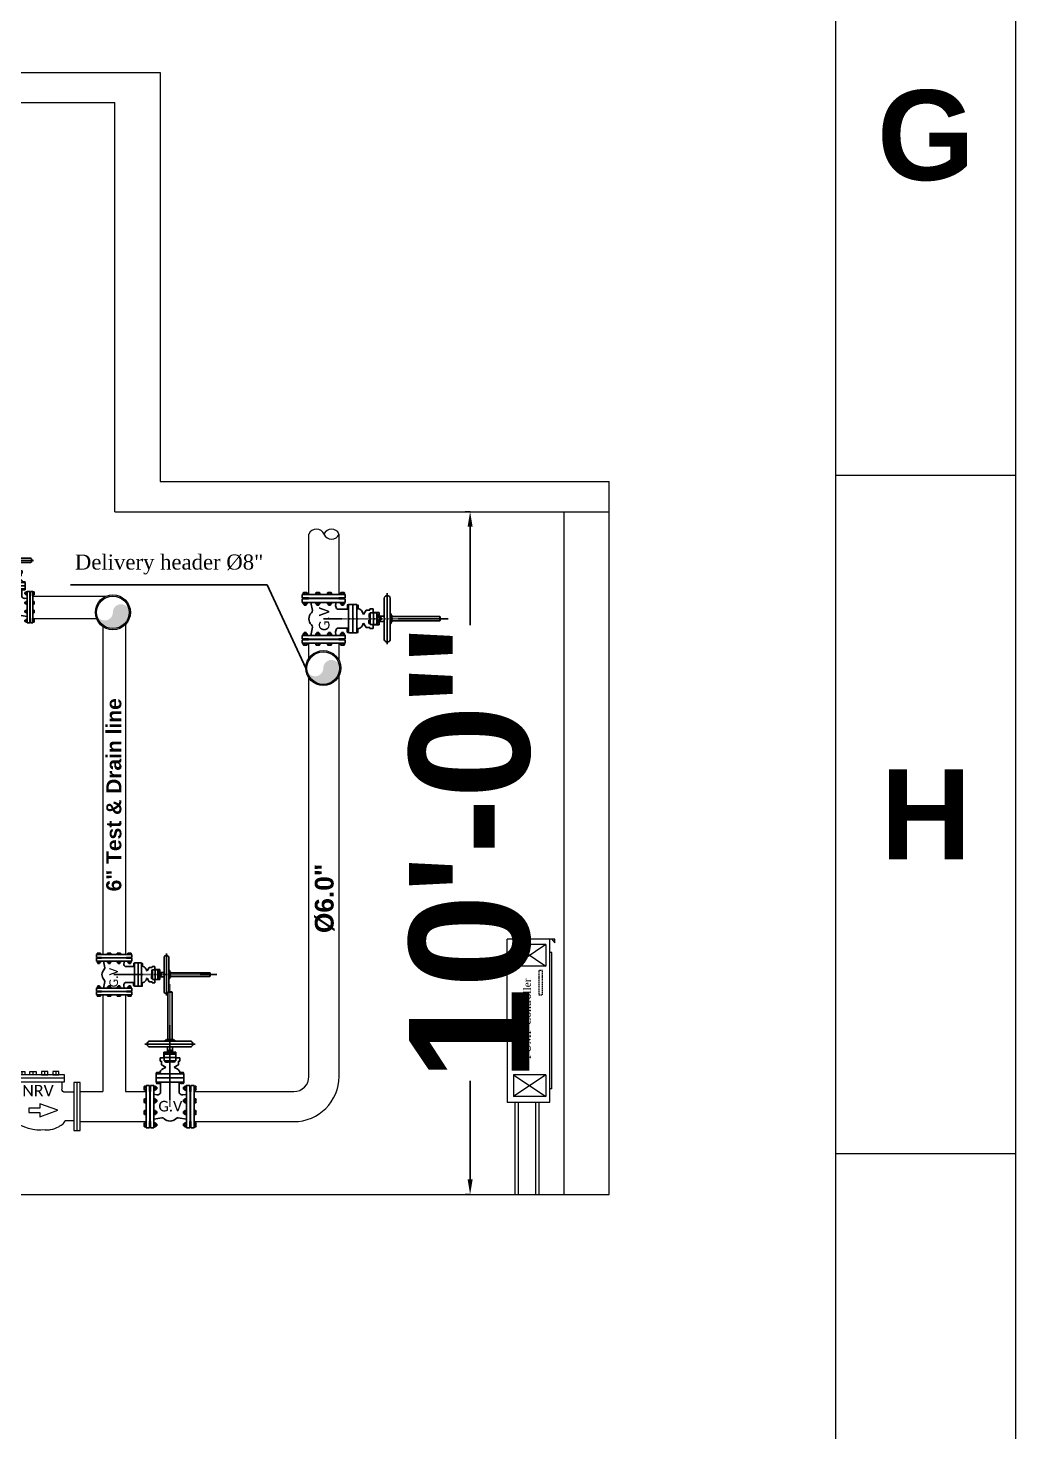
# Model space of a CAD drawing. Header units: inches. Extents: x -98933 to 1585249, y -3352739 to 192771.
# Drawn here: x 58966.7 to 59163.7, y 49777.8 to 50058 of the extents above; entities that cross this region are included whole.
import ezdxf

# ---------------------------------------------------------------- set-up
doc = ezdxf.new("R2010")
doc.units = ezdxf.units.IN
doc.header["$MEASUREMENT"] = 0
doc.header["$PDMODE"] = 35
for name, pattern in [('CENTER2', [1.125, 0.75, -0.125, 0.125, -0.125]), ('CENTERX2', [4, 2.5, -0.5, 0.5, -0.5]), ('DASHED', [0.75, 0.5, -0.25]), ('HIDDEN', [0.375, 0.25, -0.125])]:
    doc.linetypes.add(name, pattern=pattern)
doc.layers.get('0').update_dxf_attribs({"lineweight": 0})
doc.layers.get('Defpoints').update_dxf_attribs({"lineweight": 0})
for name, color, linetype, lineweight in [('.1', 255, 'Continuous', 18), ('03 cable', 242, 'Continuous', 25), ('Building', 193, 'Continuous', 0), ('Diamention', 30, 'Continuous', 0), ('DIMINSON', 30, 'Continuous', 5), ('DOOR', 222, 'Continuous', 0), ('HATCH', 252, 'Continuous', 0), ('Inline', 7, 'Continuous', 0), ('Outline', 7, 'Continuous', 0), ('Scale', 7, 'Continuous', 0), ('Scale_Text', 7, 'Continuous', 0), ('stair 2', 210, 'Continuous', 9), ('Text', 7, 'Continuous', 0), ('Titelblk', 7, 'Continuous', 25), ('TITLE', 7, 'Continuous', 20), ('wall', 7, 'Continuous', 0)]:
    doc.layers.add(name, color=color, linetype=linetype, lineweight=lineweight)
for name, color, linetype in [('DIESEL_PUMP', 7, 'Continuous'), ('FIRE', 7, 'Continuous'), ('FIREFIGHTING', 241, 'Continuous'), ('flange', 33, 'Continuous'), ('OBJECT', 7, 'Continuous'), ('PUMP CETRE', 1, 'CENTERX2'), ('pump pipe', 241, 'Continuous'), ('TEST HEADER', 7, 'Continuous')]:
    doc.layers.add(name, color=color, linetype=linetype)
doc.styles.add('ARIAL', font='times.ttf')
doc.styles.add('small', font='calibri.ttf', dxfattribs={"height": 4})
doc.styles.get("Standard").update_dxf_attribs({"font": 'arialbd.ttf', "height": 24})
doc.dimstyles.new('1-100', dxfattribs={"dimtxt": 6, "dimasz": 3, "dimexe": 4, "dimexo": 0.0625, "dimgap": 2, "dimtad": 1, "dimdec": 4, "dimzin": 0, "dimdsep": 46, "dimlunit": 4, "dimtxsty": 'Standard', "dimblk": 'ARCHTICK', "dimcen": 0.09, "dimclrt": 7, "dimadec": 0, "dimazin": 0, "dimtfac": 0.75, "dimtdec": 4, "dimtix": 1, "dimtofl": 0, "dimtmove": 0, "dimatfit": 3, "dimfxl": 4, "dimfxlon": 1, "dimtolj": 1, "dimtzin": 0, "dimarcsym": 0})
doc.dimstyles.new('NEW DI', dxfattribs={"dimtxt": 9, "dimasz": 3, "dimexe": 1, "dimexo": 1, "dimgap": 2, "dimtad": 0, "dimdec": 0, "dimzin": 0, "dimdsep": 46, "dimlunit": 4, "dimtxsty": 'Standard', "dimcen": -1, "dimclrd": 252, "dimclre": 252, "dimclrt": 5, "dimadec": 0, "dimazin": 0, "dimtfac": 1, "dimtdec": 0, "dimtofl": 0, "dimtmove": 0, "dimatfit": 3, "dimfxl": 6, "dimfxlon": 1, "dimtolj": 1, "dimtzin": 0, "dimarcsym": 1})

# ---------------------------------------------------------------- blocks, each defined once
blk = doc.blocks.new('bgvb')
at = {"color": 96}
for p, q in [((16715.18, -5905.44), (16715.18, -5906.67)), ((16724.04, -5905.44), (16715.18, -5905.44)), ((16724.04, -5906.04), (16715.18, -5906.04)), ((16716.12, -5905.44), (16716.12, -5904.87)), ((16716.12, -5904.87), (16717.18, -5904.87)), ((16717.18, -5905.44), (16716.12, -5905.44)), ((16716.65, -5904.87), (16716.65, -5905.44)), ((16717.18, -5904.87), (16717.18, -5905.44)), ((16718.04, -5905.44), (16718.04, -5904.87)), ((16718.04, -5904.87), (16719.11, -5904.87)), ((16719.11, -5905.44), (16718.04, -5905.44)), ((16718.57, -5904.87), (16718.57, -5905.44)), ((16719.11, -5904.87), (16719.11, -5905.44)), ((16720.07, -5904.87), (16720.07, -5905.44)), ((16721.14, -5904.87), (16720.07, -5904.87)), ((16720.07, -5905.44), (16721.14, -5905.44)), ((16720.6, -5904.87), (16720.6, -5905.44)), ((16721.14, -5905.44), (16721.14, -5904.87)), ((16722, -5904.87), (16722, -5905.44)), ((16723.06, -5904.87), (16722, -5904.87)), ((16722, -5905.44), (16723.06, -5905.44)), ((16722.53, -5904.87), (16722.53, -5905.44)), ((16723.06, -5905.44), (16723.06, -5904.87)), ((16724.04, -5906.67), (16724.04, -5905.44)), ((16715.09, -5908.48), (16713.7, -5908.48)), ((16715.18, -5906.67), (16724.04, -5906.67)), ((16715.63, -5906.67), (16715.63, -5907.94)), ((16723.6, -5906.67), (16723.6, -5907.94)), ((16725.2, -5908.48), (16724.14, -5908.48)), ((16725.69, -5908.48), (16724.14, -5908.48)), ((16715.17, -5913.44), (16713.7, -5913.44)), ((16725.69, -5913.44), (16724.18, -5913.44)), ((16725.2, -5913.44), (16725.1, -5913.44))]:
    blk.add_line(p, q, dxfattribs=at)
at = {"color": 152}
for p, q in [((16713.7, -5906.75), (16712.61, -5906.75)), ((16712.61, -5915.17), (16712.61, -5906.75)), ((16712.61, -5906.75), (16712.61, -5915.17)), ((16713.16, -5915.17), (16713.16, -5906.75)), ((16713.7, -5915.17), (16713.7, -5906.75)), ((16713.7, -5915.17), (16713.7, -5906.75)), ((16726.78, -5906.75), (16725.69, -5906.75)), ((16725.69, -5906.75), (16725.69, -5915.1)), ((16726.24, -5915.1), (16726.24, -5906.75)), ((16726.78, -5915.1), (16726.78, -5906.75)), ((16712.61, -5915.17), (16713.7, -5915.17)), ((16725.69, -5915.1), (16726.78, -5915.1))]:
    blk.add_line(p, q, dxfattribs=at)
at = {"color": 7}
for p, q in [((16719.76, -5910.46), (16719.76, -5911.23)), ((16722.88, -5911.6), (16719.76, -5910.46)), ((16717.88, -5911.23), (16717.88, -5911.98)), ((16719.76, -5911.23), (16717.88, -5911.23)), ((16717.88, -5911.98), (16719.76, -5911.98)), ((16719.76, -5912.75), (16722.88, -5911.6)), ((16719.76, -5911.98), (16719.76, -5912.75))]:
    blk.add_line(p, q, dxfattribs=at)
at = {"color": 96, "extrusion": (0, 0, -1)}
for centre, major_axis, ratio, start_param, end_param in [((16715.09, -5907.94), (0.383, 0.383), 1, 0.785398, 2.356194), ((16724.14, -5907.94), (-0.383, 0.383), 1, 3.926991, 5.497787), ((16720.24, -5902.61), (1.01, 12.45), 0.757969, 2.987105, 3.598527)]:
    blk.add_ellipse(centre, major_axis=major_axis, ratio=ratio, start_param=start_param, end_param=end_param, dxfattribs=at)
at = {"color": 96}
blk.add_open_spline([(16720.7, -5915.03), (16721.12, -5915.03), (16721.88, -5915), (16722.91, -5914.55), (16723.47, -5914.2), (16723.88, -5913.94), (16724.18, -5913.44)], degree=3, knots=[0.2123372, 0.2123372, 0.2123372, 0.2123372, 0.2383393, 0.2920744, 0.3187805, 0.3460085, 0.3460085, 0.3460085, 0.3460085], dxfattribs=at)
at = {"color": 1, "lineweight": 25, "ltscale": 200, "insert": (16722.18, -5907.19, -20.42), "char_height": 2, "width": 8.194, "attachment_point": 3, "style": 'small'}
blk.add_mtext('{\\C0;NRV}', dxfattribs=at)
blk = doc.blocks.new('Gate Valve')
at = {"color": 8, "linetype": 'DASHED', "ltscale": 25}
for p, q in [((19509.5, 12722.7, -133037224.9), (19509.5, 12718.9, -133037224.9)), ((19509.5, 12722.7, -133037224.9), (19524.5, 12722.7, -133037224.9)), ((19511.2, 12746.2, -133037224.9), (19511.2, 12749.7, -133037224.9)), ((19511.2, 12746.2, -133037224.9), (19524.7, 12746.2, -133037224.9)), ((19511.4, 12718.4, -133037224.9), (19522.6, 12718.4, -133037224.9)), ((19512.9, 12750.1, -133037224.9), (19523, 12750.1, -133037224.9)), ((19513.3, 12722.7, -133037224.9), (19513.3, 12718.9, -133037224.9)), ((19514.5, 12746.2, -133037224.9), (19514.5, 12749.7, -133037224.9)), ((19520.2, 12754.2, -133037224.9), (19520.2, 12758, -133037224.9)), ((19520.7, 12718.9, -133037224.9), (19520.7, 12722.7, -133037224.9)), ((19521.3, 12749.7, -133037224.9), (19521.3, 12746.2, -133037224.9)), ((19522.1, 12758.4, -133037224.9), (19533.3, 12758.4, -133037224.9)), ((19523.9, 12761.5, -133037224.9), (19531.5, 12761.5, -133037224.9)), ((19523.9, 12758.4, -133037224.9), (19523.9, 12761.5, -133037224.9)), ((19524, 12754.2, -133037224.9), (19524, 12758, -133037224.9)), ((19524.5, 12718.9, -133037224.9), (19524.5, 12722.7, -133037224.9)), ((19524.7, 12749.7, -133037224.9), (19524.7, 12746.2, -133037224.9)), ((19530.8, 12749.7, -133037224.9), (19530.8, 12746.2, -133037224.9)), ((19544.3, 12746.2, -133037224.9), (19530.8, 12746.2, -133037224.9)), ((19531, 12718.9, -133037224.9), (19531, 12722.7, -133037224.9)), ((19545.9, 12722.7, -133037224.9), (19531, 12722.7, -133037224.9)), ((19531.5, 12761.5, -133037224.9), (19531.5, 12758.4, -133037224.9)), ((19531.5, 12758, -133037224.9), (19531.5, 12754.2, -133037224.9)), ((19542.6, 12750.1, -133037224.9), (19532.5, 12750.1, -133037224.9)), ((19544.1, 12718.4, -133037224.9), (19532.8, 12718.4, -133037224.9)), ((19534.2, 12749.7, -133037224.9), (19534.2, 12746.2, -133037224.9)), ((19534.7, 12718.9, -133037224.9), (19534.7, 12722.7, -133037224.9)), ((19535.2, 12758, -133037224.9), (19535.2, 12754.2, -133037224.9)), ((19540.9, 12746.2, -133037224.9), (19540.9, 12749.7, -133037224.9)), ((19542.2, 12722.7, -133037224.9), (19542.2, 12718.9, -133037224.9)), ((19544.3, 12746.2, -133037224.9), (19544.3, 12749.7, -133037224.9)), ((19478.6, 12676.2, -133037224.9), (19478.6, 12680, -133037224.9)), ((19478.6, 12676.2, -133037224.9), (19493.6, 12676.2, -133037224.9)), ((19480.5, 12680.5, -133037224.9), (19491.7, 12680.5, -133037224.9)), ((19482.3, 12676.2, -133037224.9), (19482.3, 12680, -133037224.9)), ((19489.8, 12680, -133037224.9), (19489.8, 12676.2, -133037224.9)), ((19493.6, 12680, -133037224.9), (19493.6, 12676.2, -133037224.9)), ((19561.9, 12680, -133037224.9), (19561.9, 12676.2, -133037224.9)), ((19576.9, 12676.2, -133037224.9), (19561.9, 12676.2, -133037224.9)), ((19575, 12680.5, -133037224.9), (19563.8, 12680.5, -133037224.9)), ((19565.6, 12680, -133037224.9), (19565.6, 12676.2, -133037224.9)), ((19573.1, 12676.2, -133037224.9), (19573.1, 12680, -133037224.9)), ((19576.9, 12676.2, -133037224.9), (19576.9, 12680, -133037224.9)), ((19478.6, 12646.3, -133037224.9), (19493.6, 12646.3, -133037224.9)), ((19478.6, 12646.3, -133037224.9), (19478.6, 12642.5, -133037224.9)), ((19480.5, 12642, -133037224.9), (19491.7, 12642, -133037224.9)), ((19482.3, 12646.3, -133037224.9), (19482.3, 12642.5, -133037224.9)), ((19489.8, 12642.5, -133037224.9), (19489.8, 12646.3, -133037224.9)), ((19493.6, 12642.5, -133037224.9), (19493.6, 12646.3, -133037224.9)), ((19576.9, 12646.3, -133037224.9), (19561.9, 12646.3, -133037224.9)), ((19561.9, 12642.5, -133037224.9), (19561.9, 12646.3, -133037224.9)), ((19575, 12642, -133037224.9), (19563.8, 12642, -133037224.9)), ((19565.6, 12642.5, -133037224.9), (19565.6, 12646.3, -133037224.9)), ((19573.1, 12646.3, -133037224.9), (19573.1, 12642.5, -133037224.9)), ((19576.9, 12646.3, -133037224.9), (19576.9, 12642.5, -133037224.9))]:
    blk.add_line(p, q, dxfattribs=at)
for centre, radius, start, end in [((19511.4, 12722.4, -133037224.9), 3.92, 241.493, 298.507), ((19512.9, 12746.6, -133037224.9), 3.53, 61.493, 118.507), ((19517, 12733.4, -133037224.9), 15, 255.5225, 284.4775), ((19517.9, 12736.6, -133037224.9), 13.5, 75.5225, 104.4775), ((19522.1, 12754.5, -133037224.9), 3.92, 61.493, 118.507), ((19522.6, 12722.4, -133037224.9), 3.92, 241.493, 298.507), ((19523, 12746.6, -133037224.9), 3.53, 61.493, 118.507), ((19527.7, 12743.5, -133037224.9), 15, 75.5225, 104.4775), ((19532.5, 12746.6, -133037224.9), 3.53, 61.493, 118.507), ((19532.8, 12722.4, -133037224.9), 3.92, 241.493, 298.507), ((19533.3, 12754.5, -133037224.9), 3.92, 61.493, 118.507), ((19537.5, 12736.6, -133037224.9), 13.5, 75.5225, 104.4775), ((19538.5, 12733.4, -133037224.9), 15, 255.5225, 284.4775), ((19542.6, 12746.6, -133037224.9), 3.53, 61.493, 118.507), ((19544.1, 12722.4, -133037224.9), 3.92, 241.493, 298.507), ((19480.5, 12676.6, -133037224.9), 3.92, 61.493, 118.507), ((19486.1, 12665.5, -133037224.9), 15, 75.5225, 104.4775), ((19491.7, 12676.6, -133037224.9), 3.92, 61.493, 118.507), ((19563.8, 12676.6, -133037224.9), 3.92, 61.493, 118.507), ((19569.4, 12665.5, -133037224.9), 15, 75.5225, 104.4775), ((19575, 12676.6, -133037224.9), 3.92, 61.493, 118.507), ((19480.5, 12645.9, -133037224.9), 3.92, 241.493, 298.507), ((19486.1, 12657, -133037224.9), 15, 255.5225, 284.4775), ((19491.7, 12645.9, -133037224.9), 3.92, 241.493, 298.507), ((19563.8, 12645.9, -133037224.9), 3.92, 241.493, 298.507), ((19569.4, 12657, -133037224.9), 15, 255.5225, 284.4775), ((19575, 12645.9, -133037224.9), 3.92, 241.493, 298.507)]:
    blk.add_arc(centre, radius, start, end, dxfattribs=at)
at = {"layer": 'DIESEL_PUMP', "color": 201, "linetype": 'Continuous', "ltscale": 0.01}
for p, q in [((19519.7, 12967.8, -133037224.9), (19521.1, 12969.3, -133037224.9)), ((19519.7, 12967.8, -133037224.9), (19535.8, 12967.8, -133037224.9)), ((19519.7, 12799.1, -133037224.9), (19519.7, 12967.8, -133037224.9)), ((19521.1, 12969.3, -133037224.9), (19534.3, 12969.3, -133037224.9)), ((19535.8, 12967.8, -133037224.9), (19534.3, 12969.3, -133037224.9)), ((19535.8, 12967.8, -133037224.9), (19535.8, 12799.1, -133037224.9)), ((19453.6, 12793.1, -133037224.9), (19602.2, 12793.1, -133037224.9)), ((19453.6, 12772.1, -133037224.9), (19602.2, 12772.1, -133037224.9)), ((19510.6, 12796.6, -133037224.9), (19510.6, 12793.1, -133037224.9)), ((19520.7, 12793.1, -133037224.9), (19510.6, 12793.1, -133037224.9)), ((19515.7, 12797.1, -133037224.9), (19515.7, 12799.1, -133037224.9)), ((19515.7, 12799.1, -133037224.9), (19539.8, 12799.1, -133037224.9)), ((19520.7, 12797.1, -133037224.9), (19515.7, 12797.1, -133037224.9)), ((19539.8, 12797.1, -133037224.9), (19515.7, 12797.1, -133037224.9)), ((19518.5, 12772.1, -133037224.9), (19518.5, 12754.2, -133037224.9)), ((19535.8, 12799.1, -133037224.9), (19519.7, 12799.1, -133037224.9)), ((19534.8, 12797.1, -133037224.9), (19520.7, 12797.1, -133037224.9)), ((19520.7, 12796.6, -133037224.9), (19520.7, 12793.1, -133037224.9)), ((19534.8, 12793.1, -133037224.9), (19520.7, 12793.1, -133037224.9)), ((19539.8, 12797.1, -133037224.9), (19534.8, 12797.1, -133037224.9)), ((19534.8, 12793.1, -133037224.9), (19534.8, 12796.6, -133037224.9)), ((19534.8, 12793.1, -133037224.9), (19544.8, 12793.1, -133037224.9)), ((19537, 12772.1, -133037224.9), (19537, 12754.2, -133037224.9)), ((19539.8, 12799.1, -133037224.9), (19539.8, 12797.1, -133037224.9)), ((19544.8, 12793.1, -133037224.9), (19544.8, 12796.6, -133037224.9)), ((19493, 12733.4, -133037224.9), (19506.9, 12733.4, -133037224.9)), ((19493, 12721.6, -133037224.9), (19493, 12733.4, -133037224.9)), ((19497.3, 12721.6, -133037224.9), (19493, 12721.6, -133037224.9)), ((19497.3, 12708.8, -133037224.9), (19497.3, 12721.6, -133037224.9)), ((19506.4, 12733.4, -133037224.9), (19506.4, 12754.2, -133037224.9)), ((19506.4, 12754.2, -133037224.9), (19527.7, 12754.2, -133037224.9)), ((19506.9, 12746.2, -133037224.9), (19527.7, 12746.2, -133037224.9)), ((19506.9, 12722.7, -133037224.9), (19506.9, 12746.2, -133037224.9)), ((19506.9, 12746.2, -133037224.9), (19527.7, 12746.2, -133037224.9)), ((19506.9, 12746.2, -133037224.9), (19527.7, 12746.2, -133037224.9)), ((19506.9, 12734.5, -133037224.9), (19527.7, 12734.5, -133037224.9)), ((19506.9, 12734.5, -133037224.9), (19527.7, 12734.5, -133037224.9)), ((19506.9, 12734.5, -133037224.9), (19527.7, 12734.5, -133037224.9)), ((19506.9, 12734.5, -133037224.9), (19527.7, 12734.5, -133037224.9)), ((19506.9, 12722.7, -133037224.9), (19527.7, 12722.7, -133037224.9)), ((19506.9, 12722.7, -133037224.9), (19527.7, 12722.7, -133037224.9)), ((19520.2, 12754.2, -133037224.9), (19535.2, 12754.2, -133037224.9)), ((19549.1, 12754.2, -133037224.9), (19527.7, 12754.2, -133037224.9)), ((19548.6, 12746.2, -133037224.9), (19527.7, 12746.2, -133037224.9)), ((19548.6, 12734.5, -133037224.9), (19527.7, 12734.5, -133037224.9)), ((19548.6, 12734.5, -133037224.9), (19527.7, 12734.5, -133037224.9)), ((19548.6, 12722.7, -133037224.9), (19527.7, 12722.7, -133037224.9)), ((19548.6, 12722.7, -133037224.9), (19548.6, 12746.2, -133037224.9)), ((19562.5, 12733.4, -133037224.9), (19548.6, 12733.4, -133037224.9)), ((19549.1, 12733.4, -133037224.9), (19549.1, 12754.2, -133037224.9)), ((19558.2, 12721.6, -133037224.9), (19562.5, 12721.6, -133037224.9)), ((19558.2, 12708.8, -133037224.9), (19558.2, 12721.6, -133037224.9)), ((19562.5, 12721.6, -133037224.9), (19562.5, 12733.4, -133037224.9)), ((19478.1, 12646.3, -133037224.9), (19478.1, 12676.2, -133037224.9)), ((19577.3, 12676.2, -133037224.9), (19478.1, 12676.2, -133037224.9)), ((19512.4, 12699.7, -133037224.9), (19497.3, 12708.8, -133037224.9)), ((19510.6, 12697.6, -133037224.9), (19512.4, 12699.7, -133037224.9)), ((19543.1, 12699.7, -133037224.9), (19558.2, 12708.8, -133037224.9)), ((19544.9, 12697.6, -133037224.9), (19543.1, 12699.7, -133037224.9)), ((19577.3, 12646.3, -133037224.9), (19577.3, 12676.2, -133037224.9)), ((19577.3, 12661.3, -133037224.9), (19478.1, 12661.3, -133037224.9)), ((19577.3, 12646.3, -133037224.9), (19478.1, 12646.3, -133037224.9))]:
    blk.add_line(p, q, dxfattribs=at)
for centre, radius, start, end in [((19457.3, 12782.6, -133037224.9), 11.1, 109.5042, 250.4958), ((19515.7, 12771.8, -133037224.9), 25.3, 78.5364, 101.4636), ((19527.7, 12747.7, -133037224.9), 49.4, 81.7983, 98.2017), ((19539.8, 12771.8, -133037224.9), 25.3, 78.5364, 101.4636), ((19598.5, 12782.6, -133037224.9), 11.1, 289.5042, 70.4958), ((19514.9, 12673.8, -133037224.9), 24.2, 100.3578, 163.7896), ((19540.5, 12673.8, -133037224.9), 24.2, 16.2104, 79.6422)]:
    blk.add_arc(centre, radius, start, end, dxfattribs=at)
at = {"layer": 'FIREFIGHTING'}
blk.add_line((19442.3, 12510.5, -133037224.9), (19442.3, 12607.5, -133037224.9), dxfattribs=at)
at = {"layer": 'flange', "color": 8}
for p, q in [((19435.7, 12620, -133037224.9), (19435.7, 12630.7, -133037224.9)), ((19436.3, 12632.4, -133037224.9), (19442.3, 12632.4, -133037224.9)), ((19436.3, 12628.9, -133037224.9), (19442.3, 12628.9, -133037224.9)), ((19436.3, 12621.8, -133037224.9), (19442.3, 12621.8, -133037224.9)), ((19436.3, 12618.2, -133037224.9), (19442.3, 12618.2, -133037224.9)), ((19455.7, 12538, -133037224.9), (19455.7, 12615.6, -133037224.9)), ((19456.7, 12615.6, -133037224.9), (19455.7, 12615.6, -133037224.9)), ((19456.7, 12538, -133037224.9), (19456.7, 12615.6, -133037224.9)), ((19470.1, 12620, -133037224.9), (19470.1, 12630.7, -133037224.9)), ((19475.9, 12632.4, -133037224.9), (19470.7, 12632.4, -133037224.9)), ((19475.9, 12628.9, -133037224.9), (19470.7, 12628.9, -133037224.9)), ((19475.9, 12621.8, -133037224.9), (19470.7, 12621.8, -133037224.9)), ((19475.9, 12618.2, -133037224.9), (19470.7, 12618.2, -133037224.9)), ((19476.4, 12620, -133037224.9), (19476.4, 12630.7, -133037224.9)), ((19476.4, 12628.9, -133037224.9), (19480, 12628.9, -133037224.9)), ((19476.4, 12621.8, -133037224.9), (19480, 12621.8, -133037224.9)), ((19476.5, 12628.9, -133037224.9), (19476.5, 12621.8, -133037224.9)), ((19477.1, 12628.2, -133037224.9), (19477.1, 12622.4, -133037224.9)), ((19477.7, 12628.9, -133037224.9), (19477.7, 12621.8, -133037224.9)), ((19478.2, 12628.2, -133037224.9), (19478.2, 12622.4, -133037224.9)), ((19478.8, 12628.9, -133037224.9), (19478.8, 12621.8, -133037224.9)), ((19479.4, 12628.2, -133037224.9), (19479.4, 12622.4, -133037224.9)), ((19480, 12628.9, -133037224.9), (19480, 12621.8, -133037224.9)), ((19480, 12628.9, -133037224.9), (19480.6, 12628.2, -133037224.9)), ((19480, 12621.8, -133037224.9), (19480.6, 12622.4, -133037224.9)), ((19480.6, 12628.2, -133037224.9), (19480.6, 12622.4, -133037224.9)), ((19576.6, 12628.9, -133037224.9), (19575.9, 12628.2, -133037224.9)), ((19575.9, 12628.2, -133037224.9), (19575.9, 12622.4, -133037224.9)), ((19576.6, 12621.8, -133037224.9), (19575.9, 12622.4, -133037224.9)), ((19580.1, 12628.9, -133037224.9), (19576.6, 12628.9, -133037224.9)), ((19576.6, 12628.9, -133037224.9), (19576.6, 12621.8, -133037224.9)), ((19580.1, 12621.8, -133037224.9), (19576.6, 12621.8, -133037224.9)), ((19577.1, 12628.2, -133037224.9), (19577.1, 12622.4, -133037224.9)), ((19577.7, 12628.9, -133037224.9), (19577.7, 12621.8, -133037224.9)), ((19578.3, 12628.2, -133037224.9), (19578.3, 12622.4, -133037224.9)), ((19578.9, 12628.9, -133037224.9), (19578.9, 12621.8, -133037224.9)), ((19579.5, 12628.2, -133037224.9), (19579.5, 12622.4, -133037224.9)), ((19580, 12628.9, -133037224.9), (19580, 12621.8, -133037224.9)), ((19580.1, 12620, -133037224.9), (19580.1, 12630.7, -133037224.9)), ((19580.7, 12632.4, -133037224.9), (19585.9, 12632.4, -133037224.9)), ((19580.7, 12628.9, -133037224.9), (19585.9, 12628.9, -133037224.9)), ((19580.7, 12621.8, -133037224.9), (19585.9, 12621.8, -133037224.9)), ((19580.7, 12618.2, -133037224.9), (19585.9, 12618.2, -133037224.9)), ((19586.4, 12620, -133037224.9), (19586.4, 12630.7, -133037224.9)), ((19599.8, 12501.9, -133037224.9), (19599.8, 12615.6, -133037224.9)), ((19599.8, 12615.6, -133037224.9), (19600.9, 12615.6, -133037224.9)), ((19600.9, 12501.9, -133037224.9), (19600.9, 12615.6, -133037224.9)), ((19620.3, 12632.4, -133037224.9), (19614.3, 12632.4, -133037224.9)), ((19620.3, 12628.9, -133037224.9), (19614.3, 12628.9, -133037224.9)), ((19620.3, 12621.8, -133037224.9), (19614.3, 12621.8, -133037224.9)), ((19620.3, 12618.2, -133037224.9), (19614.3, 12618.2, -133037224.9)), ((19620.8, 12620, -133037224.9), (19620.8, 12630.7, -133037224.9)), ((19435.7, 12574.2, -133037224.9), (19435.7, 12584.8, -133037224.9)), ((19436.3, 12586.6, -133037224.9), (19442.3, 12586.6, -133037224.9)), ((19436.3, 12583, -133037224.9), (19442.3, 12583, -133037224.9)), ((19436.3, 12575.9, -133037224.9), (19442.3, 12575.9, -133037224.9)), ((19436.3, 12572.4, -133037224.9), (19442.3, 12572.4, -133037224.9)), ((19470.1, 12574.2, -133037224.9), (19470.1, 12584.8, -133037224.9)), ((19475.9, 12586.6, -133037224.9), (19470.7, 12586.6, -133037224.9)), ((19475.9, 12583, -133037224.9), (19470.7, 12583, -133037224.9)), ((19475.9, 12575.9, -133037224.9), (19470.7, 12575.9, -133037224.9)), ((19475.9, 12572.4, -133037224.9), (19470.7, 12572.4, -133037224.9)), ((19476.4, 12574.2, -133037224.9), (19476.4, 12584.8, -133037224.9)), ((19476.4, 12583, -133037224.9), (19480, 12583, -133037224.9)), ((19476.4, 12575.9, -133037224.9), (19480, 12575.9, -133037224.9)), ((19476.5, 12583, -133037224.9), (19476.5, 12575.9, -133037224.9)), ((19477.1, 12582.4, -133037224.9), (19477.1, 12576.6, -133037224.9)), ((19477.7, 12583, -133037224.9), (19477.7, 12575.9, -133037224.9)), ((19478.2, 12582.4, -133037224.9), (19478.2, 12576.6, -133037224.9)), ((19478.8, 12583, -133037224.9), (19478.8, 12575.9, -133037224.9)), ((19479.4, 12582.4, -133037224.9), (19479.4, 12576.6, -133037224.9)), ((19480, 12583, -133037224.9), (19480.6, 12582.4, -133037224.9)), ((19480, 12583, -133037224.9), (19480, 12575.9, -133037224.9)), ((19480, 12575.9, -133037224.9), (19480.6, 12576.6, -133037224.9)), ((19480.6, 12582.4, -133037224.9), (19480.6, 12576.6, -133037224.9)), ((19576.6, 12583, -133037224.9), (19575.9, 12582.4, -133037224.9)), ((19575.9, 12582.4, -133037224.9), (19575.9, 12576.6, -133037224.9)), ((19576.6, 12575.9, -133037224.9), (19575.9, 12576.6, -133037224.9)), ((19576.6, 12583, -133037224.9), (19576.6, 12575.9, -133037224.9)), ((19580.1, 12583, -133037224.9), (19576.6, 12583, -133037224.9)), ((19580.1, 12575.9, -133037224.9), (19576.6, 12575.9, -133037224.9)), ((19577.1, 12582.4, -133037224.9), (19577.1, 12576.6, -133037224.9)), ((19577.7, 12583, -133037224.9), (19577.7, 12575.9, -133037224.9)), ((19578.3, 12582.4, -133037224.9), (19578.3, 12576.6, -133037224.9)), ((19578.9, 12583, -133037224.9), (19578.9, 12575.9, -133037224.9)), ((19579.5, 12582.4, -133037224.9), (19579.5, 12576.6, -133037224.9)), ((19580, 12583, -133037224.9), (19580, 12575.9, -133037224.9)), ((19580.1, 12574.2, -133037224.9), (19580.1, 12584.8, -133037224.9)), ((19580.7, 12586.6, -133037224.9), (19585.9, 12586.6, -133037224.9)), ((19580.7, 12583, -133037224.9), (19585.9, 12583, -133037224.9)), ((19580.7, 12575.9, -133037224.9), (19585.9, 12575.9, -133037224.9)), ((19580.7, 12572.4, -133037224.9), (19585.9, 12572.4, -133037224.9)), ((19586.4, 12574.2, -133037224.9), (19586.4, 12584.8, -133037224.9)), ((19620.3, 12586.6, -133037224.9), (19614.3, 12586.6, -133037224.9)), ((19620.3, 12583, -133037224.9), (19614.3, 12583, -133037224.9)), ((19620.3, 12575.9, -133037224.9), (19614.3, 12575.9, -133037224.9)), ((19620.3, 12572.4, -133037224.9), (19614.3, 12572.4, -133037224.9)), ((19620.8, 12574.2, -133037224.9), (19620.8, 12584.8, -133037224.9)), ((19435.7, 12532.7, -133037224.9), (19435.7, 12543.3, -133037224.9)), ((19436.3, 12545.1, -133037224.9), (19442.3, 12545.1, -133037224.9)), ((19436.3, 12541.5, -133037224.9), (19442.3, 12541.5, -133037224.9)), ((19436.3, 12534.4, -133037224.9), (19442.3, 12534.4, -133037224.9)), ((19436.3, 12530.9, -133037224.9), (19442.3, 12530.9, -133037224.9)), ((19470.1, 12532.7, -133037224.9), (19470.1, 12543.3, -133037224.9)), ((19475.9, 12545.1, -133037224.9), (19470.7, 12545.1, -133037224.9)), ((19475.9, 12541.5, -133037224.9), (19470.7, 12541.5, -133037224.9)), ((19475.9, 12534.4, -133037224.9), (19470.7, 12534.4, -133037224.9)), ((19475.9, 12530.9, -133037224.9), (19470.7, 12530.9, -133037224.9)), ((19476.4, 12532.7, -133037224.9), (19476.4, 12543.3, -133037224.9)), ((19476.4, 12541.5, -133037224.9), (19480, 12541.5, -133037224.9)), ((19476.4, 12534.4, -133037224.9), (19480, 12534.4, -133037224.9)), ((19476.5, 12541.5, -133037224.9), (19476.5, 12534.4, -133037224.9)), ((19477.1, 12540.9, -133037224.9), (19477.1, 12535.1, -133037224.9)), ((19477.7, 12541.5, -133037224.9), (19477.7, 12534.4, -133037224.9)), ((19478.2, 12540.9, -133037224.9), (19478.2, 12535.1, -133037224.9)), ((19478.8, 12541.5, -133037224.9), (19478.8, 12534.4, -133037224.9)), ((19479.4, 12540.9, -133037224.9), (19479.4, 12535.1, -133037224.9)), ((19480, 12541.5, -133037224.9), (19480.6, 12540.9, -133037224.9)), ((19480, 12541.5, -133037224.9), (19480, 12534.4, -133037224.9)), ((19480, 12534.4, -133037224.9), (19480.6, 12535.1, -133037224.9)), ((19480.6, 12540.9, -133037224.9), (19480.6, 12535.1, -133037224.9)), ((19576.6, 12541.5, -133037224.9), (19575.9, 12540.9, -133037224.9)), ((19575.9, 12540.9, -133037224.9), (19575.9, 12535.1, -133037224.9)), ((19576.6, 12534.4, -133037224.9), (19575.9, 12535.1, -133037224.9)), ((19576.6, 12541.5, -133037224.9), (19576.6, 12534.4, -133037224.9)), ((19580.1, 12541.5, -133037224.9), (19576.6, 12541.5, -133037224.9)), ((19580.1, 12534.4, -133037224.9), (19576.6, 12534.4, -133037224.9)), ((19577.1, 12540.9, -133037224.9), (19577.1, 12535.1, -133037224.9)), ((19577.7, 12541.5, -133037224.9), (19577.7, 12534.4, -133037224.9)), ((19578.3, 12540.9, -133037224.9), (19578.3, 12535.1, -133037224.9)), ((19578.9, 12541.5, -133037224.9), (19578.9, 12534.4, -133037224.9)), ((19579.5, 12540.9, -133037224.9), (19579.5, 12535.1, -133037224.9)), ((19580, 12541.5, -133037224.9), (19580, 12534.4, -133037224.9)), ((19580.1, 12532.7, -133037224.9), (19580.1, 12543.3, -133037224.9)), ((19580.7, 12545.1, -133037224.9), (19585.9, 12545.1, -133037224.9)), ((19580.7, 12541.5, -133037224.9), (19585.9, 12541.5, -133037224.9)), ((19580.7, 12534.4, -133037224.9), (19585.9, 12534.4, -133037224.9)), ((19580.7, 12530.9, -133037224.9), (19585.9, 12530.9, -133037224.9)), ((19586.4, 12532.7, -133037224.9), (19586.4, 12543.3, -133037224.9)), ((19620.3, 12545.1, -133037224.9), (19614.3, 12545.1, -133037224.9)), ((19620.3, 12541.5, -133037224.9), (19614.3, 12541.5, -133037224.9)), ((19620.3, 12534.4, -133037224.9), (19614.3, 12534.4, -133037224.9)), ((19620.3, 12530.9, -133037224.9), (19614.3, 12530.9, -133037224.9)), ((19620.8, 12532.7, -133037224.9), (19620.8, 12543.3, -133037224.9)), ((19435.7, 12487.9, -133037224.9), (19435.7, 12498.6, -133037224.9)), ((19436.3, 12500.3, -133037224.9), (19442.3, 12500.3, -133037224.9)), ((19436.3, 12496.8, -133037224.9), (19442.3, 12496.8, -133037224.9)), ((19436.3, 12489.7, -133037224.9), (19442.3, 12489.7, -133037224.9)), ((19436.3, 12486.2, -133037224.9), (19442.3, 12486.2, -133037224.9)), ((19456.7, 12501.9, -133037224.9), (19455.7, 12501.9, -133037224.9)), ((19470.1, 12487.9, -133037224.9), (19470.1, 12498.6, -133037224.9)), ((19475.9, 12500.3, -133037224.9), (19470.7, 12500.3, -133037224.9)), ((19475.9, 12496.8, -133037224.9), (19470.7, 12496.8, -133037224.9)), ((19475.9, 12489.7, -133037224.9), (19470.7, 12489.7, -133037224.9)), ((19475.9, 12486.2, -133037224.9), (19470.7, 12486.2, -133037224.9)), ((19476.4, 12487.9, -133037224.9), (19476.4, 12498.6, -133037224.9)), ((19476.4, 12496.8, -133037224.9), (19480, 12496.8, -133037224.9)), ((19476.4, 12489.7, -133037224.9), (19480, 12489.7, -133037224.9)), ((19476.5, 12496.8, -133037224.9), (19476.5, 12489.7, -133037224.9)), ((19477.1, 12496.1, -133037224.9), (19477.1, 12490.4, -133037224.9)), ((19477.7, 12496.8, -133037224.9), (19477.7, 12489.7, -133037224.9)), ((19478.2, 12496.1, -133037224.9), (19478.2, 12490.4, -133037224.9)), ((19478.8, 12496.8, -133037224.9), (19478.8, 12489.7, -133037224.9)), ((19479.4, 12496.1, -133037224.9), (19479.4, 12490.4, -133037224.9)), ((19480, 12496.8, -133037224.9), (19480.6, 12496.1, -133037224.9)), ((19480, 12496.8, -133037224.9), (19480, 12489.7, -133037224.9)), ((19480, 12489.7, -133037224.9), (19480.6, 12490.4, -133037224.9)), ((19480.6, 12496.1, -133037224.9), (19480.6, 12490.4, -133037224.9)), ((19576.6, 12496.8, -133037224.9), (19575.9, 12496.1, -133037224.9)), ((19575.9, 12496.1, -133037224.9), (19575.9, 12490.4, -133037224.9)), ((19576.6, 12489.7, -133037224.9), (19575.9, 12490.4, -133037224.9)), ((19576.6, 12496.8, -133037224.9), (19576.6, 12489.7, -133037224.9)), ((19580.1, 12496.8, -133037224.9), (19576.6, 12496.8, -133037224.9)), ((19580.1, 12489.7, -133037224.9), (19576.6, 12489.7, -133037224.9)), ((19577.1, 12496.1, -133037224.9), (19577.1, 12490.4, -133037224.9)), ((19577.7, 12496.8, -133037224.9), (19577.7, 12489.7, -133037224.9)), ((19578.3, 12496.1, -133037224.9), (19578.3, 12490.4, -133037224.9)), ((19578.9, 12496.8, -133037224.9), (19578.9, 12489.7, -133037224.9)), ((19579.5, 12496.1, -133037224.9), (19579.5, 12490.4, -133037224.9)), ((19580, 12496.8, -133037224.9), (19580, 12489.7, -133037224.9)), ((19580.1, 12487.9, -133037224.9), (19580.1, 12498.6, -133037224.9)), ((19580.7, 12500.3, -133037224.9), (19585.9, 12500.3, -133037224.9)), ((19580.7, 12496.8, -133037224.9), (19585.9, 12496.8, -133037224.9)), ((19580.7, 12489.7, -133037224.9), (19585.9, 12489.7, -133037224.9)), ((19580.7, 12486.2, -133037224.9), (19585.9, 12486.2, -133037224.9)), ((19586.4, 12487.9, -133037224.9), (19586.4, 12498.6, -133037224.9)), ((19599.8, 12501.9, -133037224.9), (19600.9, 12501.9, -133037224.9)), ((19620.3, 12500.3, -133037224.9), (19614.3, 12500.3, -133037224.9)), ((19620.3, 12496.8, -133037224.9), (19614.3, 12496.8, -133037224.9)), ((19620.3, 12489.7, -133037224.9), (19614.3, 12489.7, -133037224.9)), ((19620.3, 12486.2, -133037224.9), (19614.3, 12486.2, -133037224.9)), ((19620.8, 12487.9, -133037224.9), (19620.8, 12498.6, -133037224.9))]:
    blk.add_line(p, q, dxfattribs=at)
at = {"layer": 'flange', "color": 33}
for p, q in [((19442.3, 12634.2, -133037224.9), (19442.3, 12483.3, -133037224.9)), ((19442.3, 12634.2, -133037224.9), (19442.3, 12483.3, -133037224.9)), ((19442.3, 12634.2, -133037224.9), (19454.6, 12634.2, -133037224.9)), ((19442.3, 12634.2, -133037224.9), (19442.3, 12483.6, -133037224.9)), ((19454.6, 12612.3, -133037224.9), (19454.6, 12634.2, -133037224.9)), ((19470.3, 12634.2, -133037224.9), (19457.8, 12634.2, -133037224.9)), ((19457.8, 12612.3, -133037224.9), (19457.8, 12634.2, -133037224.9)), ((19470.1, 12634.2, -133037224.9), (19470.1, 12483.3, -133037224.9)), ((19586.2, 12634.2, -133037224.9), (19598.7, 12634.2, -133037224.9)), ((19586.4, 12634.2, -133037224.9), (19586.4, 12483.3, -133037224.9)), ((19598.7, 12612.3, -133037224.9), (19598.7, 12634.2, -133037224.9)), ((19614.4, 12634.2, -133037224.9), (19601.9, 12634.2, -133037224.9)), ((19601.9, 12612.3, -133037224.9), (19601.9, 12634.2, -133037224.9)), ((19614.3, 12634.2, -133037224.9), (19614.3, 12483.3, -133037224.9)), ((19442.3, 12505.1, -133037224.9), (19442.3, 12612.9, -133037224.9)), ((19442.3, 12504.8, -133037224.9), (19442.3, 12612.6, -133037224.9)), ((19455.7, 12612.3, -133037224.9), (19454.6, 12612.3, -133037224.9)), ((19455.7, 12612.3, -133037224.9), (19455.7, 12505.2, -133037224.9)), ((19456.7, 12612.3, -133037224.9), (19456.7, 12505.2, -133037224.9)), ((19456.7, 12612.3, -133037224.9), (19456.7, 12505.2, -133037224.9)), ((19456.7, 12612.3, -133037224.9), (19457.8, 12612.3, -133037224.9)), ((19599.8, 12612.3, -133037224.9), (19598.7, 12612.3, -133037224.9)), ((19599.8, 12612.3, -133037224.9), (19599.8, 12505.2, -133037224.9)), ((19599.8, 12612.3, -133037224.9), (19599.8, 12505.2, -133037224.9)), ((19600.9, 12612.3, -133037224.9), (19600.9, 12505.2, -133037224.9)), ((19600.9, 12612.3, -133037224.9), (19601.9, 12612.3, -133037224.9)), ((19454.6, 12483.3, -133037224.9), (19442.3, 12483.3, -133037224.9)), ((19455.7, 12505.2, -133037224.9), (19454.6, 12505.2, -133037224.9)), ((19454.6, 12505.2, -133037224.9), (19454.6, 12483.3, -133037224.9)), ((19456.7, 12505.2, -133037224.9), (19457.8, 12505.2, -133037224.9)), ((19457.8, 12505.2, -133037224.9), (19457.8, 12483.3, -133037224.9)), ((19457.8, 12483.3, -133037224.9), (19470.1, 12483.3, -133037224.9)), ((19598.7, 12483.3, -133037224.9), (19586.4, 12483.3, -133037224.9)), ((19598.7, 12505.2, -133037224.9), (19598.7, 12483.3, -133037224.9)), ((19599.8, 12505.2, -133037224.9), (19598.7, 12505.2, -133037224.9)), ((19600.9, 12505.2, -133037224.9), (19601.9, 12505.2, -133037224.9)), ((19601.9, 12505.2, -133037224.9), (19601.9, 12483.3, -133037224.9)), ((19601.9, 12483.3, -133037224.9), (19614.3, 12483.3, -133037224.9))]:
    blk.add_line(p, q, dxfattribs=at)
at = {"layer": 'flange'}
blk.add_line((19442.3, 12513.9, -133037224.9), (19442.3, 12604.1, -133037224.9), dxfattribs=at)
at = {"layer": 'flange', "color": 8}
for centre, radius, start, end in [((19439, 12630.7, -133037224.9), 3.23, 146.6799, 213.3199), ((19447.9, 12625.3, -133037224.9), 12.1, 162.9802, 197.0196), ((19439, 12620, -133037224.9), 3.23, 146.6799, 213.3199), ((19473.4, 12630.7, -133037224.9), 3.23, 146.6799, 213.3199), ((19482.2, 12625.3, -133037224.9), 12.1, 162.9802, 197.0196), ((19473.4, 12620, -133037224.9), 3.23, 146.6799, 213.3199), ((19473.2, 12630.7, -133037224.9), 3.23, 326.6799, 33.3199), ((19464.3, 12625.3, -133037224.9), 12.1, 342.9802, 17.0196), ((19473.2, 12620, -133037224.9), 3.23, 326.6799, 33.3199), ((19583.4, 12630.7, -133037224.9), 3.23, 146.6801, 213.3201), ((19592.2, 12625.3, -133037224.9), 12.1, 162.9804, 197.0198), ((19583.4, 12620, -133037224.9), 3.23, 146.6801, 213.3201), ((19583.2, 12630.7, -133037224.9), 3.23, 326.6801, 33.3201), ((19574.3, 12625.3, -133037224.9), 12.1, 342.9804, 17.0198), ((19583.2, 12620, -133037224.9), 3.23, 326.6801, 33.3201), ((19617.6, 12630.7, -133037224.9), 3.23, 326.6801, 33.3201), ((19608.7, 12625.3, -133037224.9), 12.1, 342.9804, 17.0198), ((19617.6, 12620, -133037224.9), 3.23, 326.6801, 33.3201), ((19439, 12584.8, -133037224.9), 3.23, 146.6799, 213.3199), ((19447.9, 12579.5, -133037224.9), 12.1, 162.9802, 197.0196), ((19439, 12574.2, -133037224.9), 3.23, 146.6799, 213.3199), ((19473.4, 12584.8, -133037224.9), 3.23, 146.6799, 213.3199), ((19482.2, 12579.5, -133037224.9), 12.1, 162.9802, 197.0196), ((19473.4, 12574.2, -133037224.9), 3.23, 146.6799, 213.3199), ((19473.2, 12584.8, -133037224.9), 3.23, 326.6799, 33.3199), ((19464.3, 12579.5, -133037224.9), 12.1, 342.9802, 17.0196), ((19473.2, 12574.2, -133037224.9), 3.23, 326.6799, 33.3199), ((19583.4, 12584.8, -133037224.9), 3.23, 146.6801, 213.3201), ((19592.2, 12579.5, -133037224.9), 12.1, 162.9804, 197.0198), ((19583.4, 12574.2, -133037224.9), 3.23, 146.6801, 213.3201), ((19583.2, 12584.8, -133037224.9), 3.23, 326.6801, 33.3201), ((19574.3, 12579.5, -133037224.9), 12.1, 342.9804, 17.0198), ((19583.2, 12574.2, -133037224.9), 3.23, 326.6801, 33.3201), ((19617.6, 12584.8, -133037224.9), 3.23, 326.6801, 33.3201), ((19608.7, 12579.5, -133037224.9), 12.1, 342.9804, 17.0198), ((19617.6, 12574.2, -133037224.9), 3.23, 326.6801, 33.3201), ((19439, 12543.3, -133037224.9), 3.23, 146.6799, 213.3199), ((19447.9, 12538, -133037224.9), 12.1, 162.9802, 197.0196), ((19439, 12532.7, -133037224.9), 3.23, 146.6799, 213.3199), ((19473.4, 12543.3, -133037224.9), 3.23, 146.6799, 213.3199), ((19482.2, 12538, -133037224.9), 12.1, 162.9802, 197.0196), ((19473.4, 12532.7, -133037224.9), 3.23, 146.6799, 213.3199), ((19473.2, 12543.3, -133037224.9), 3.23, 326.6799, 33.3199), ((19464.3, 12538, -133037224.9), 12.1, 342.9802, 17.0196), ((19473.2, 12532.7, -133037224.9), 3.23, 326.6799, 33.3199), ((19583.4, 12543.3, -133037224.9), 3.23, 146.6801, 213.3201), ((19592.2, 12538, -133037224.9), 12.1, 162.9804, 197.0198), ((19583.4, 12532.7, -133037224.9), 3.23, 146.6801, 213.3201), ((19583.2, 12543.3, -133037224.9), 3.23, 326.6801, 33.3201), ((19574.3, 12538, -133037224.9), 12.1, 342.9804, 17.0198), ((19583.2, 12532.7, -133037224.9), 3.23, 326.6801, 33.3201), ((19617.6, 12543.3, -133037224.9), 3.23, 326.6801, 33.3201), ((19608.7, 12538, -133037224.9), 12.1, 342.9804, 17.0198), ((19617.6, 12532.7, -133037224.9), 3.23, 326.6799, 33.3199), ((19617.6, 12532.7, -133037224.9), 3.23, 326.6801, 33.3201), ((19439, 12498.6, -133037224.9), 3.23, 146.6799, 213.3199), ((19447.9, 12493.3, -133037224.9), 12.1, 162.9802, 197.0196), ((19439, 12487.9, -133037224.9), 3.23, 146.6799, 213.3199), ((19473.4, 12498.6, -133037224.9), 3.23, 146.6799, 213.3199), ((19482.2, 12493.3, -133037224.9), 12.1, 162.9802, 197.0196), ((19473.4, 12487.9, -133037224.9), 3.23, 146.6799, 213.3199), ((19473.2, 12498.6, -133037224.9), 3.23, 326.6799, 33.3199), ((19464.3, 12493.3, -133037224.9), 12.1, 342.9802, 17.0196), ((19473.2, 12487.9, -133037224.9), 3.23, 326.6799, 33.3199), ((19583.4, 12498.6, -133037224.9), 3.23, 146.6801, 213.3201), ((19592.2, 12493.3, -133037224.9), 12.1, 162.9804, 197.0198), ((19583.4, 12487.9, -133037224.9), 3.23, 146.6801, 213.3201), ((19583.2, 12498.6, -133037224.9), 3.23, 326.6801, 33.3201), ((19574.3, 12493.3, -133037224.9), 12.1, 342.9804, 17.0198), ((19583.2, 12487.9, -133037224.9), 3.23, 326.6801, 33.3201), ((19617.6, 12498.6, -133037224.9), 3.23, 326.6801, 33.3201), ((19608.7, 12493.3, -133037224.9), 12.1, 342.9804, 17.0198), ((19617.6, 12487.9, -133037224.9), 3.23, 326.6801, 33.3201)]:
    blk.add_arc(centre, radius, start, end, dxfattribs=at)
at = {"layer": 'OBJECT'}
blk.add_line((19442.3, 12606.8, -133037224.9), (19442.3, 12511.1, -133037224.9), dxfattribs=at)
at = {"layer": 'PUMP CETRE', "color": 8, "linetype": 'CENTER2'}
blk.add_line((19527.7, 12997.2, -133037224.9), (19527.7, 12558.1, -133037224.9), dxfattribs=at)
at = {"layer": 'PUMP CETRE', "color": 1, "linetype": 'CENTER2'}
for p, q in [((19438, 12782.6, -133037224.9), (19616, 12782.6, -133037224.9)), ((19617.5, 12782.6, -133037224.9), (19439.5, 12782.6, -133037224.9))]:
    blk.add_line(p, q, dxfattribs=at)
at = {"layer": 'pump pipe', "linetype": 'Continuous'}
for p, q in [((19494, 12607.1, -133037224.9), (19494, 12646.3, -133037224.9)), ((19561.1, 12607.1, -133037224.9), (19561.1, 12646.3, -133037224.9)), ((19481.3, 12600.7, -133037224.9), (19469.9, 12603, -133037224.9)), ((19573.9, 12600.7, -133037224.9), (19585.7, 12601.7, -133037224.9)), ((19470.1, 12514, -133037224.9), (19498.8, 12519, -133037224.9)), ((19586.4, 12514, -133037224.9), (19557.5, 12519, -133037224.9))]:
    blk.add_line(p, q, dxfattribs=at)
for centre, radius, start, end in [((19481.3, 12616.7, -133037224.9), 16, 270, 322.9032), ((19573.9, 12616.7, -133037224.9), 16, 217.0968, 270), ((19498.8, 12507.1, -133037224.9), 12, 45.5847, 90), ((19528.1, 12537, -133037224.9), 29.9, 225.5847, 314.4153), ((19557.5, 12507.1, -133037224.9), 12, 90, 134.4153)]:
    blk.add_arc(centre, radius, start, end, dxfattribs=at)
at = {"layer": 'wall', "linetype": 'Continuous', "ltscale": 5000}
for p, q in [((19455.7, 12501.9, -133037224.9), (19455.7, 12505.2, -133037224.9)), ((19456.7, 12501.9, -133037224.9), (19456.7, 12505.2, -133037224.9))]:
    blk.add_line(p, q, dxfattribs=at)
blk = doc.blocks.new('*D300')
at = {"layer": '03 cable', "color": 32, "lineweight": -2, "transparency": 16777216}
for p, q in [((59054.82, 49961.45), (59053.82, 49961.45)), ((59054.82, 49958.45), (59054.82, 49938.79)), ((59054.82, 49828.21), (59054.82, 49847.87)), ((59054.82, 49825.21), (59053.82, 49825.21))]:
    blk.add_line(p, q, dxfattribs=at)
at = {"layer": '03 cable', "color": 32, "transparency": 16777216}
for points in [[(59054.32, 49958.45), (59055.32, 49958.45), (59054.82, 49961.45)], [(59054.32, 49828.21), (59055.32, 49828.21), (59054.82, 49825.21)]]:
    blk.add_solid(points, dxfattribs=at)
at = {"layer": 'Defpoints', "color": 0, "transparency": 16777216}
for p in [(59054.82, 49961.45), (59054.82, 49825.21), (59054.82, 49825.21)]:
    blk.add_point(p, dxfattribs=at)
at = {"layer": '03 cable', "color": 32, "lineweight": 9, "transparency": 16777216, "insert": (59054.82, 49893.33), "char_height": 24, "attachment_point": 5, "rotation": 90}
blk.add_mtext("\\A1;10'-0''", dxfattribs=at)
blk = doc.blocks.new('PAGE')
at = {"layer": 'Inline', "color": 252, "lineweight": 15}
blk.add_lwpolyline([(178051640.63, 22656441.11), (178051640.63, 22657235.79), (178050505.36, 22657235.79), (178050505.36, 22656441.11)], close=True, dxfattribs=at)
at = {"layer": 'Outline', "color": 252, "lineweight": 15}
blk.add_line((178051662.57, 22656424.24), (178051662.57, 22657252.66), dxfattribs=at)
at = {"layer": 'Scale', "color": 252, "lineweight": 9}
for p, q in [((178051640.63, 22656672.88), (178051662.57, 22656672.88)), ((178051640.63, 22656590.1), (178051662.57, 22656590.1))]:
    blk.add_line(p, q, dxfattribs=at)
at = {"layer": 'Scale_Text', "color": 252, "lineweight": 13, "char_height": 10.97, "width": 8.3603, "attachment_point": 5}
for s, insert in [('G', (178051651.6, 22656714.27)), ('H', (178051651.6, 22656631.49))]:
    blk.add_mtext(s, dxfattribs=dict(at, insert=insert))
blk = doc.blocks.new('Title')
at = {"layer": 'Titelblk', "color": 3, "linetype": 'Continuous', "lineweight": 0, "xscale": 3.014611567961765, "yscale": 3.014611567959946, "zscale": 3.014611567966516}
blk.add_blockref('PAGE', (-536855255.83, -68388223.96), dxfattribs=at)

msp = doc.modelspace()

# ---------------------------------------------------------------- hatches: boundary and pattern name
at = {"linetype": 'ByBlock', "lineweight": 5}
for points in [[(58980.33, 49941.37, 0.414214), (58983.58, 49938.12, 0.414214), (58986.83, 49941.37, 1), (58983.58, 49941.37, -1)], [(59022.29, 49930.24, 0.414214), (59025.54, 49926.99, 0.414214), (59028.79, 49930.24, 1), (59025.54, 49930.24, -1)]]:
    msp.add_hatch(color=0, dxfattribs=at).paths.add_polyline_path(points)

# ---------------------------------------------------------------- linework, layer by layer
at = {"layer": '.1', "color": 1, "ltscale": 20}
for centre in [(58983.58, 49941.37), (59025.54, 49930.24)]:
    msp.add_circle(centre, 3.49, dxfattribs=at)
at = {"color": 1, "ltscale": 20}
for p, q in [((59022.68, 49944.95), (59022.68, 49957)), ((59028.68, 49944.95), (59028.68, 49957)), ((58982.16, 49944.56), (58967.64, 49944.56)), ((58980.34, 49940.06), (58967.64, 49940.06)), ((58981.57, 49938.52), (58981.57, 49873.08)), ((58986.07, 49938.92), (58986.07, 49873.08)), ((59022.68, 49932.25), (59022.68, 49935.21)), ((59028.68, 49931.77), (59028.68, 49935.21)), ((59022.68, 49848.75), (59022.68, 49928.24)), ((59028.68, 49848.75), (59028.68, 49928.72)), ((58981.57, 49865.05, 0), (58981.57, 49845.75)), ((58986.07, 49865.05, 0), (58986.07, 49845.75)), ((58977.07, 49845.75), (58981.57, 49845.75)), ((58986.07, 49845.75), (58990.2, 49845.75)), ((58999.79, 49845.75), (59019.68, 49845.75)), ((58977.07, 49839.75), (58990.2, 49839.75)), ((58999.79, 49839.75), (59019.68, 49839.75))]:
    msp.add_line(p, q, dxfattribs=at)
at = {"color": 0, "linetype": 'ByBlock', "lineweight": 5}
for centre, radius in [((58983.58, 49941.37), 3.49), ((58983.58, 49941.37), 3.25), ((59025.54, 49930.24), 3.49), ((59025.54, 49930.24), 3.25)]:
    msp.add_circle(centre, radius, dxfattribs=at)
at = {"color": 1, "ltscale": 20}
for radius in [3, 9]:
    msp.add_arc((59019.68, 49848.75), radius, 270, 0, dxfattribs=at)
at = {"layer": '03 cable', "color": 8, "lineweight": 9}
for p, q in [((58826.73, 50049.09, 0), (58992.99, 50049.09, 0)), ((58992.99, 50049.09, 0), (58992.99, 49967.45, 0)), ((58835.73, 50043.09, 0), (58983.99, 50043.09, 0)), ((58983.99, 49961.45, 0), (58983.99, 50043.09, 0)), ((58992.99, 49967.45, 0), (59082.57, 49967.45)), ((59082.57, 49825.21, 0), (59082.57, 49967.45, 0)), ((58983.99, 49961.45), (59082.57, 49961.45)), ((59073.57, 49825.21, 0), (59073.57, 49961.45, 0)), ((58482.57, 49825.21), (59082.57, 49825.21))]:
    msp.add_line(p, q, dxfattribs=at)
at = {"layer": 'DIMINSON', "color": 1, "lineweight": 5, "ltscale": 3}
for centre, start, end in [((59024.18, 49956.37), 22.3748, 157.2705), ((59027.18, 49956.35), 23.6137, 156.7421), ((59027.18, 49957.63), 203.1188, 337.237)]:
    msp.add_arc(centre, 1.63, start, end, dxfattribs=at)
at = {"layer": 'FIRE', "lineweight": 5}
for p, q in [((59063.55, 49875.11), (59063.55, 49870.79)), ((59069.95, 49875.11), (59063.55, 49875.11)), ((59069.95, 49875.11), (59069.95, 49870.79)), ((59071.11, 49873.51), (59070.72, 49873.51)), ((59069.95, 49870.79), (59063.55, 49870.79)), ((59069.95, 49849.07), (59063.44, 49849.07)), ((59063.44, 49849.07), (59063.44, 49844.75)), ((59069.95, 49849.07), (59069.95, 49844.75)), ((59069.95, 49844.75), (59063.44, 49844.75))]:
    msp.add_line(p, q, dxfattribs=at)
at = {"layer": 'FIRE', "linetype": 'HIDDEN', "lineweight": 5}
msp.add_lwpolyline([(59069.28, 49869.91), (59068.5, 49869.91), (59068.5, 49865.05), (59069.28, 49865.05)], close=True, dxfattribs=at)
at = {"layer": 'HATCH', "linetype": 'Continuous', "lineweight": 5}
for p, q in [((59063.55, 49875.11), (59069.95, 49870.79)), ((59069.95, 49875.11), (59063.55, 49870.79)), ((59071.11, 49876.17), (59071.74, 49875.43)), ((59069.95, 49849.07), (59063.44, 49844.75)), ((59063.44, 49849.07), (59069.95, 49844.75))]:
    msp.add_line(p, q, dxfattribs=at)
at = {"layer": 'HATCH', "color": 4, "lineweight": 5}
for p, q in [((59063.72, 49843.64), (59063.72, 49825.21)), ((59064.4, 49843.64), (59064.4, 49825.21)), ((59067.85, 49843.64), (59067.85, 49825.21)), ((59068.52, 49843.64), (59068.52, 49825.21))]:
    msp.add_line(p, q, dxfattribs=at)
at = {"layer": 'TEST HEADER', "color": 6, "lineweight": 5}
for p, q in [((59062.18, 49856.08), (59062.18, 49876.17)), ((59071.74, 49876.17), (59062.18, 49876.17)), ((59070.72, 49843.64), (59070.72, 49876.17)), ((59071.11, 49846.3), (59071.11, 49873.51)), ((59071.74, 49875.43), (59071.74, 49876.17)), ((59062.18, 49856.08), (59062.18, 49843.64)), ((59071.11, 49846.3), (59070.72, 49846.3)), ((59062.18, 49843.64), (59070.72, 49843.64))]:
    msp.add_line(p, q, dxfattribs=at)

# ---------------------------------------------------------------- block references
at = {"layer": 'DIMINSON', "color": 1, "lineweight": 5, "xscale": 1.147388749464881, "yscale": 1.147388749464881, "zscale": 1.147388748990358}
msp.add_blockref('bgvb', (39784.95, 56624.92), dxfattribs=at)
at = {"layer": 'stair 2', "color": 4, "lineweight": -2}
for p, xscale, yscale, zscale in [((58150.54, 49419.23, 5542135.12), 0.04165852919686586, 0.04165852916776203, 0.04165852924865133), ((57905.68, 49142.19, 7421018.14), 0.05578151630470529, 0.05578151627560146, 0.05578151636548998)]:
    msp.add_blockref('Gate Valve', p, dxfattribs=dict(at, xscale=xscale, yscale=yscale, zscale=zscale))
at = {"layer": 'stair 2', "color": 4, "lineweight": -2, "rotation": 270}
for p, xscale, yscale, zscale in [((58314.4, 51045.97, 7533974.17), 0.05663057207129896, 0.05663057207129896, 0.05663057216348607), ((58397.48, 50780.8, 6211204.26), 0.04668771653086878, 0.04668771653086878, 0.04668771661359515)]:
    msp.add_blockref('Gate Valve', p, dxfattribs=dict(at, xscale=xscale, yscale=yscale, zscale=zscale))
at = {"layer": 'TITLE', "xscale": 0.5425392190591083, "yscale": 0.5425392190518323, "zscale": 0.5425392145730539}
msp.add_blockref('Title', (112687.4, 97254.22), dxfattribs=at)

# ---------------------------------------------------------------- texts
at = {"color": 1, "lineweight": 5, "ltscale": 200, "rotation": 90, "style": 'small'}
for insert, char_height, width, attachment_point in [((59024.66, 49942.44, -4242271.36), 2.117, 5.7668, 3), ((58984.61, 49870.43, -3436239.8), 1.714, 4.6711, 9)]:
    msp.add_mtext('{\\C0;G.V}', dxfattribs=dict(at, insert=insert, char_height=char_height, width=width, attachment_point=attachment_point))
at = {"color": 1, "lineweight": 5, "ltscale": 200, "insert": (58997.44, 49843.89, -4242271.36), "char_height": 2.117, "width": 5.7668, "attachment_point": 3, "style": 'small'}
msp.add_mtext('{\\C0;G.V}', dxfattribs=at)
at = {"layer": 'Diamention', "lineweight": 25, "insert": (58982.27, 49885.69), "char_height": 3, "width": 49.9067, "attachment_point": 1, "rotation": 90}
msp.add_mtext('6" Test & Drain line', dxfattribs=at)
at = {"layer": 'Diamention', "lineweight": 5, "insert": (59023.85, 49877.37, -4242271.36), "char_height": 3.75, "width": 9.9063, "attachment_point": 1, "rotation": 90}
msp.add_mtext('%%C6.0" ', dxfattribs=at)
at = {"layer": 'DOOR', "lineweight": 5, "insert": (59065.44, 49860.28), "char_height": 1.5, "width": 24.489, "attachment_point": 2, "rotation": 90}
msp.add_mtext('{\\fTimes New Roman|b0|i0|c0|p18;\\C30;PUMP Controller}', dxfattribs=at)
at = {"layer": 'Text', "lineweight": 5, "insert": (58976.01, 49952.91, -4242257.43), "char_height": 4.5, "width": 39.6396, "attachment_point": 1, "style": 'ARIAL'}
msp.add_mtext('{\\H0.6667x;\\C152;Delivery header %%C8"} ', dxfattribs=at)

# ---------------------------------------------------------------- dimensions: what is measured, and where the dimension line sits
at = {"layer": '03 cable', "color": 3, "lineweight": 9}
dim = msp.add_linear_dim(base=(59054.82, 49825.21), p1=(59054.82, 49961.45), p2=(59054.82, 49825.21), angle=90, text="10'-0''", dimstyle='NEW DI', override={"dimtxt": 6, "dimclrd": 32, "dimclre": 32, "dimclrt": 32, "dimfxl": 0.18, "dimtfillclr": 8}, dxfattribs=at)
dim.commit()
dim.dimension.update_dxf_attribs({"geometry": '*D300', "text_midpoint": (59054.82, 49893.33)})

# ---------------------------------------------------------------- leaders
at = {"layer": 'Building', "color": 6, "lineweight": 25}
msp.add_leader([(59022.05, 49930.24), (59014.33, 49946.86), (58975.11, 49946.86)], dimstyle='1-100', override={"dimtxt": 10, "dimasz": 1, "dimgap": 2, "dimtad": 0, "dimdec": 0, "dimclrd": 252, "dimclre": 252, "dimclrt": 30, "dimtdec": 0, "dimarcsym": 1}, dxfattribs=at)

doc.saveas('drawing.dxf')
